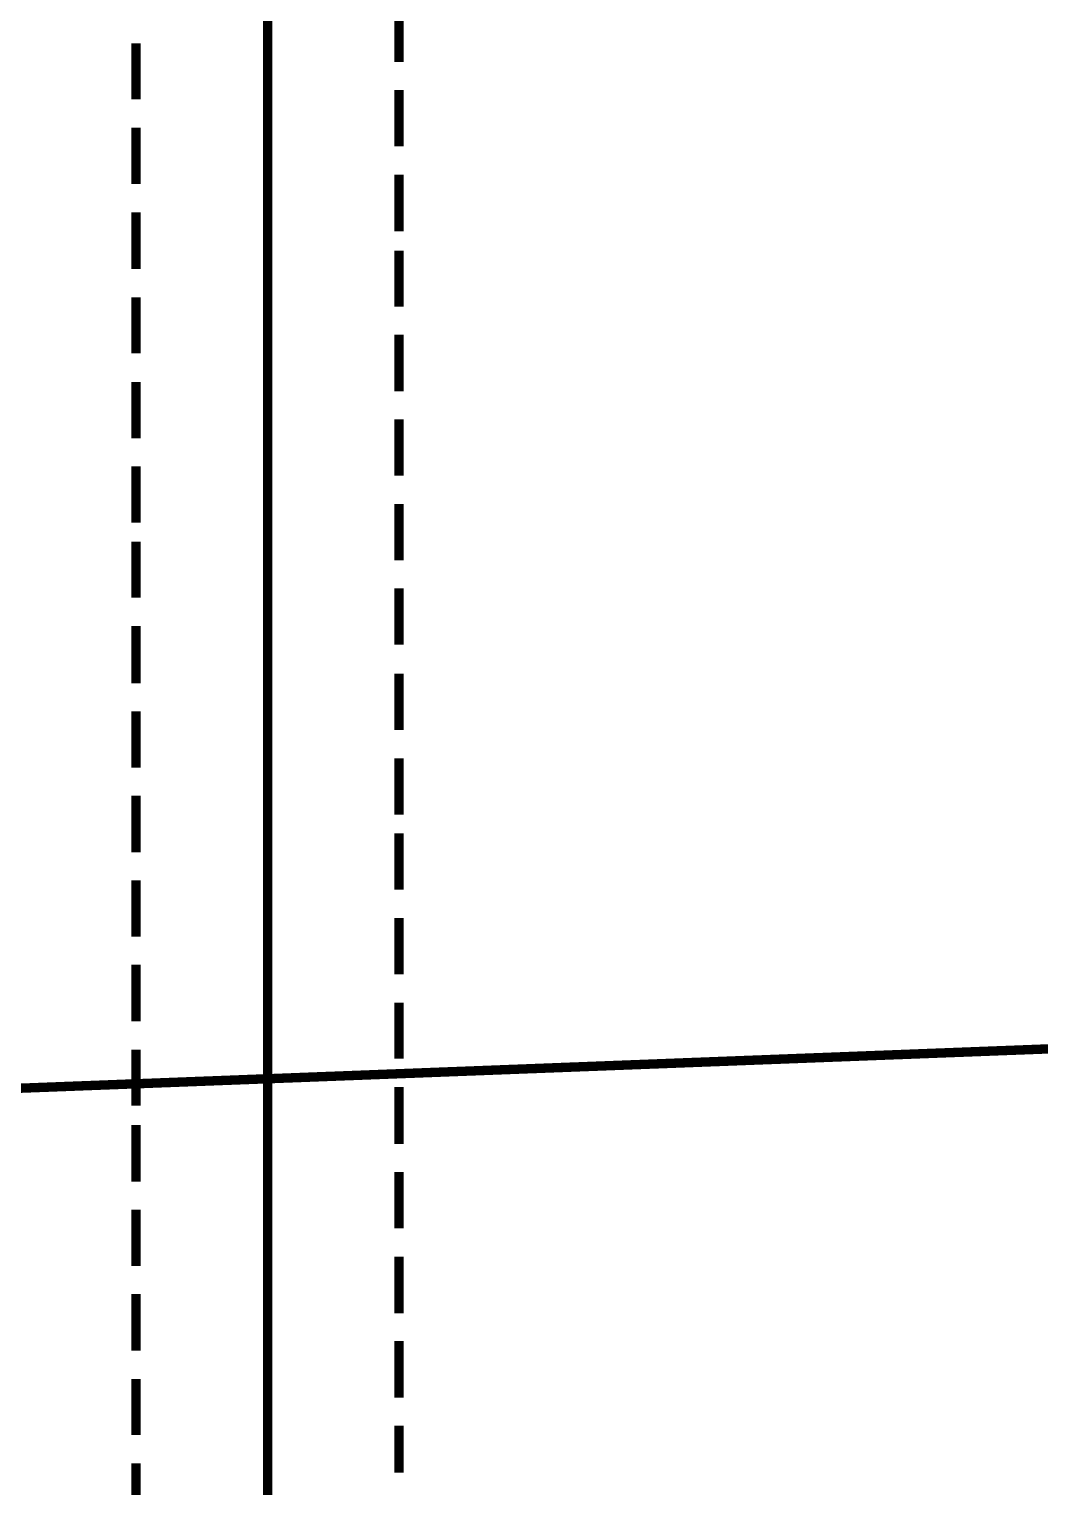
# Model space of a CAD drawing. Extents: x -593 to 248, y 430 to 1024.
# Drawn here: x -240.68 to -236.13, y 807.74 to 814.31 of the extents above; entities that cross this region are included whole.
import ezdxf

# ---------------------------------------------------------------- set-up
doc = ezdxf.new("R2010")
doc.units = 0
doc.header["$MEASUREMENT"] = 0
doc.layers.add('C00-00-00-BLACK', color=7, linetype='Continuous')
doc.layers.add('CFF-00-00', color=1, linetype='Continuous')

msp = doc.modelspace()

# ---------------------------------------------------------------- linework, layer by layer
at = {"layer": 'C00-00-00-BLACK', "const_width": 0.0423}
for points in [[(-239.6068, 817.6379), (-239.6068, 801.9529)], [(-239.0148, 814.1609), (-239.0148, 814.4149)], [(-240.1998, 813.9919), (-240.1998, 814.2449)], [(-239.0148, 813.7799), (-239.0148, 814.0339)], [(-240.1998, 813.6099), (-240.1998, 813.8649)], [(-239.0148, 813.3969), (-239.0148, 813.6529)], [(-240.1998, 813.2269), (-240.1998, 813.4829)], [(-239.0148, 813.0579), (-239.0148, 813.3109)], [(-240.1998, 812.8469), (-240.1998, 813.0999)], [(-239.0148, 812.6769), (-239.0148, 812.9309)], [(-240.1998, 812.4649), (-240.1998, 812.7189)], [(-239.0148, 812.2959), (-239.0148, 812.5499)], [(-240.1998, 812.0849), (-240.1998, 812.3379)], [(-239.0148, 811.9149), (-239.0148, 812.1689)], [(-240.1998, 811.7459), (-240.1998, 811.9989)], [(-239.0148, 811.5339), (-239.0148, 811.7879)], [(-240.1998, 811.3609), (-240.1998, 811.6189)], [(-239.0148, 811.1499), (-239.0148, 811.4039)], [(-240.1998, 810.9809), (-240.1998, 811.2339)], [(-239.0148, 810.7689), (-239.0148, 811.0229)], [(-240.1998, 810.5989), (-240.1998, 810.8539)], [(-239.0148, 810.4309), (-239.0148, 810.6839)], [(-240.1998, 810.2189), (-240.1998, 810.4719)], [(-239.0148, 810.0489), (-239.0148, 810.3029)], [(-240.1998, 809.8379), (-240.1998, 810.0919)], [(-239.0148, 809.6689), (-239.0148, 809.9219)], [(-240.1998, 809.4569), (-240.1998, 809.7099)], [(-239.0148, 809.2849), (-239.0148, 809.5409)], [(-240.1998, 809.1149), (-240.1998, 809.3699)], [(-239.0148, 808.9039), (-239.0148, 809.1579)], [(-240.1998, 808.7349), (-240.1998, 808.9879)], [(-239.0148, 808.5219), (-239.0148, 808.7769)], [(-240.1998, 808.3529), (-240.1998, 808.6079)], [(-239.0148, 808.1419), (-239.0148, 808.3959)], [(-240.1998, 807.9729), (-240.1998, 808.2259)], [(-239.0148, 807.8029), (-239.0148, 808.0149)], [(-240.1998, 807.5909), (-240.1998, 807.8459)]]:
    msp.add_lwpolyline(points, dxfattribs=at)
at = {"layer": 'CFF-00-00', "const_width": 0.0423}
msp.add_lwpolyline([(-247.2828, 809.2849), (-232.8218, 809.8379)], dxfattribs=at)

doc.saveas('drawing.dxf')
